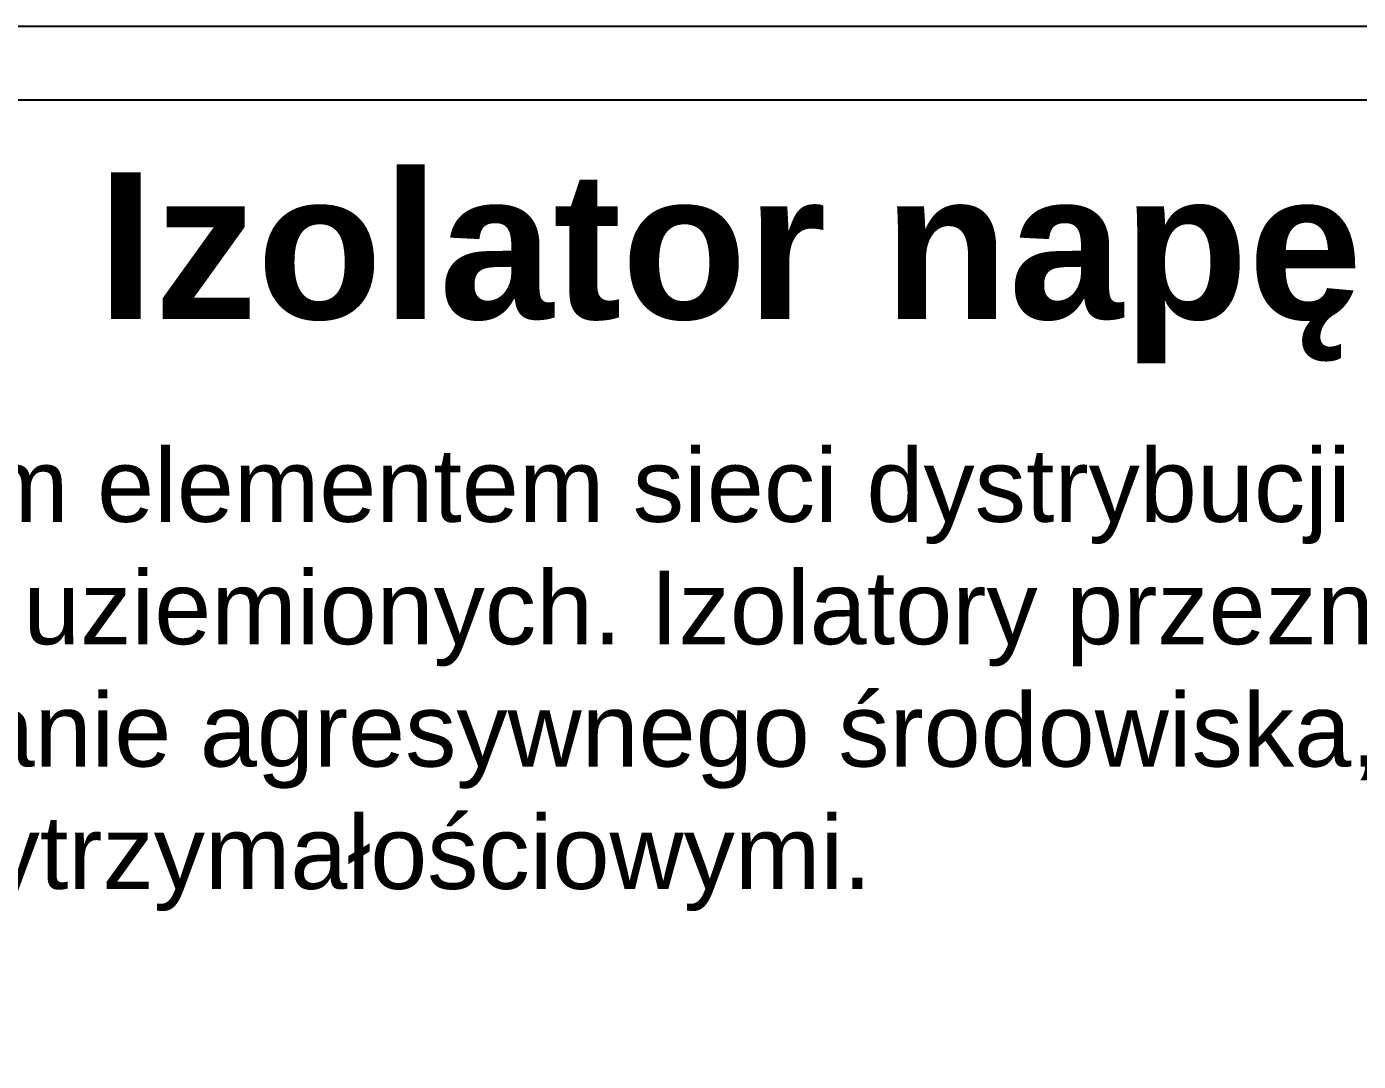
# Model space of a CAD drawing. Header units: inches. Extents: x 0 to 1068, y -53 to 297.
# Drawn here: x 91.3 to 182, y 226.5 to 297 of the extents above; entities that cross this region are included whole.
import ezdxf

# ---------------------------------------------------------------- set-up
doc = ezdxf.new("R2010")
doc.units = ezdxf.units.IN
doc.header["$MEASUREMENT"] = 0
doc.layers.add('TEKST', color=7, linetype='Continuous')
doc.styles.get("Standard").update_dxf_attribs({"font": 'arial.ttf', "height": 3.5})

msp = doc.modelspace()

# ---------------------------------------------------------------- linework, layer by layer
for points in [[(0, 0), (420, 0), (420, 297), (0, 297)], [(0, 0), (420, 0), (420, 297), (0, 297)], [(5, 5), (415, 5), (415, 292), (5, 292)]]:
    msp.add_lwpolyline(points, close=True)

# ---------------------------------------------------------------- texts
at = {"layer": 'TEKST', "lineweight": 18}
for s, width, heights, insert, char_height, attachment_point in [('{\\fArial|b1|i0|c238|p34;Izolator napędowy 4 żebrowy INH 4}', 415.16336, [33.266], (212.582, 280.574), 10, 5), ('Izolatory są podstawowym elementem sieci dystrybucji energii. Używane są do izolowania elementów będących pod napięciem od siebie i do elementów uziemionych. Izolatory przeznaczone do pracy w elektrofiltrach charakteryzują się dużą odpornością chemiczną na oddziaływanie agresywnego środowiska, wysoką opornością pojemnościową w wysokich temperaturach oraz wysokimi parametrami wytrzymałościowymi.', 393.21722, [0], (12.292, 268.264), 5, 1)]:
    msp.add_mtext_dynamic_manual_height_columns(s, width=width, gutter_width=17.5, heights=heights, dxfattribs=dict(at, insert=insert, char_height=char_height, attachment_point=attachment_point))

doc.saveas('drawing.dxf')
